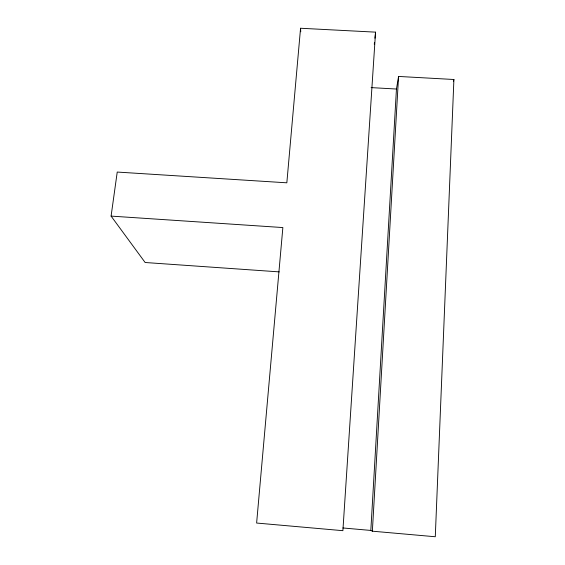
<?xml version="1.0" encoding="UTF-8"?>
<svg xmlns="http://www.w3.org/2000/svg" width="565" height="565" viewBox="0 0 565 565"><rect width="100%" height="100%" fill="white"/><g stroke="black" fill="none" stroke-linecap="round" stroke-linejoin="round"><path stroke-width="0.85" d="M370.824 530.436L396.453 89.03L398.572 76.445L453.907 79.496L435.283 536.75L372.363 531.185L370.824 530.436L342.863 527.964M372.363 531.185L398.572 76.445M375.555 32.149L342.884 530.683L256.623 523.042L282.86 227.561L111.093 216.105L117.23 172.057L286.836 182.813L300.559 28.25L375.555 32.149L374.92 38.201M374.284 44.254L374.468 42.523M453.405 81.162L453.907 79.496M371.113 87.61L396.453 89.03M279.209 271.885L145.141 262.506L111.093 216.105M300.559 28.25L300.742 31.739"/></g></svg>
